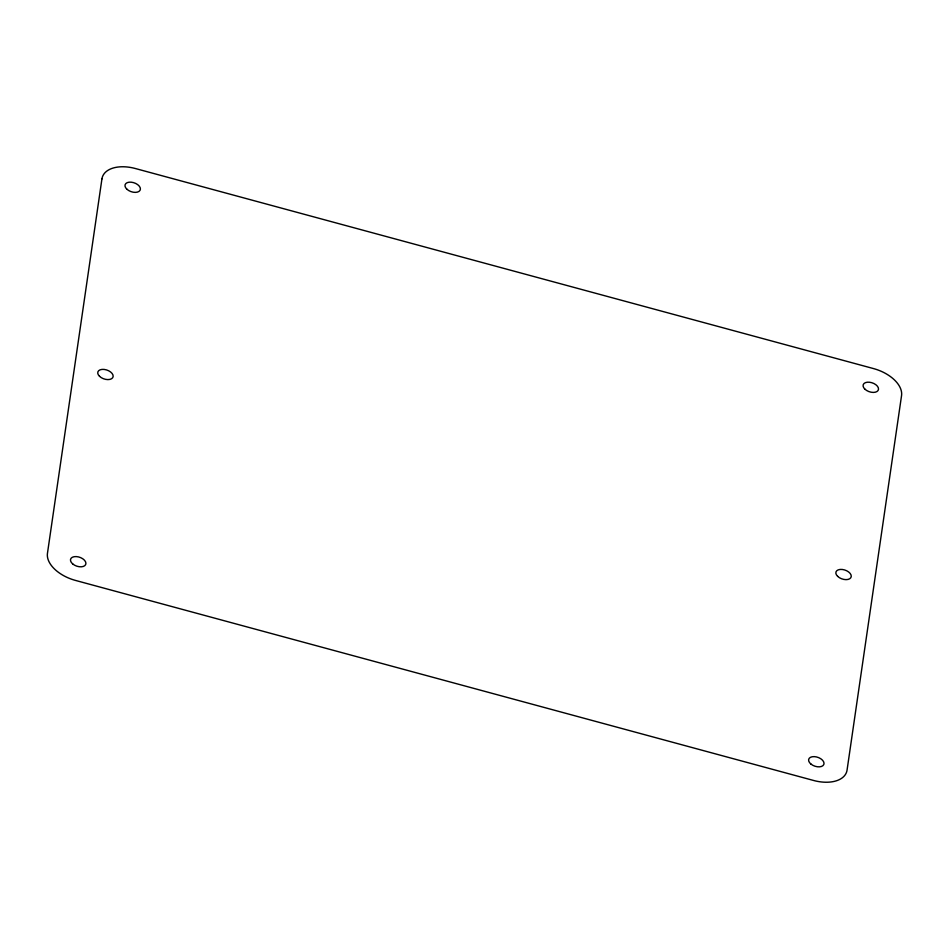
<?xml version="1.0" encoding="UTF-8"?>
<svg xmlns="http://www.w3.org/2000/svg" width="949" height="949" viewBox="0 0 949 949"><rect width="100%" height="100%" fill="white"/><g stroke="black" fill="none" stroke-linecap="round" stroke-linejoin="round"><path stroke-width="1.42" d="M101.934 178.922L47.45 553.374A31.981 18.707 18.8 0 0 75.481 580.42L813.59 780.469A31.981 18.707 18.8 0 0 847.066 770.078L901.55 395.626A31.981 18.707 18.8 0 0 873.519 368.58L135.41 168.531A31.981 18.707 18.8 0 0 101.934 178.922M126.893 189.207A7.995 4.674 18.8 0 0 140.001 190.393A7.995 4.674 18.8 0 0 131.187 182.184A7.995 4.674 18.8 0 0 126.893 189.207M99.526 376.314A7.995 4.674 18.8 0 0 112.694 377.702A7.995 4.674 18.8 0 0 104.117 369.422A7.995 4.674 18.8 0 0 99.526 376.314M837.635 576.351A7.995 4.674 18.8 0 0 850.802 577.739A7.995 4.674 18.8 0 0 842.226 569.459A7.995 4.674 18.8 0 0 837.635 576.351M864.883 389.137A7.995 4.674 18.8 0 0 878.05 390.525A7.995 4.674 18.8 0 0 869.462 382.233A7.995 4.674 18.8 0 0 864.883 389.137M810.956 764.075A7.995 4.674 18.8 0 0 823.803 764.526A7.995 4.674 18.8 0 0 814.171 756.626A7.995 4.674 18.8 0 0 810.956 764.075M72.753 563.967A7.995 4.674 18.8 0 0 85.659 564.56A7.995 4.674 18.8 0 0 76.193 556.588A7.995 4.674 18.8 0 0 72.753 563.967"/></g></svg>
